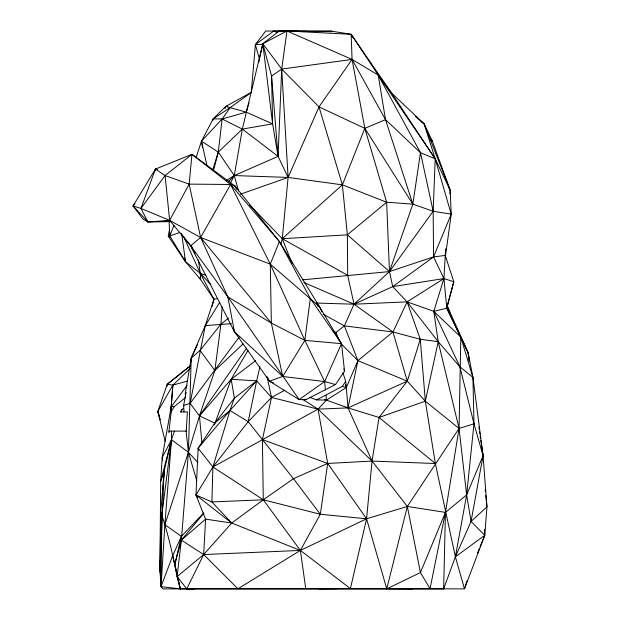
<?xml version="1.0" encoding="UTF-8"?>
<svg xmlns="http://www.w3.org/2000/svg" width="620" height="620" viewBox="0 0 620 620"><rect width="100%" height="100%" fill="white"/><g stroke="black" fill="none" stroke-linecap="round" stroke-linejoin="round"><path stroke-width="0.93" d="M191.2 361.91L191.224 358.089L205.29 325.578L213.954 299.305L213.296 297.53M174.476 431.101L171.5 439.735L164.06 471.611L160.797 512.197C167.958 533.061 172.918 554.9 177.095 576.608L186.767 588.861L443.657 588.861L455.382 556.822L471.053 521.443L466.635 494.907L459.064 428.459L460.815 337.117L446.803 308.21L443.92 278.558L445.664 248.767M183.977 411.943L183.629 405.449L186.054 392.437L185.295 393.491L185.698 396.606M443.657 588.861L445.447 512.384L459.064 428.459L438.2 341.697L433.799 311.333L443.92 278.558L433.558 256.897L433.171 211.288L435.209 158.798L424.096 123.822L391.569 93.039L378.223 75.082L351.16 34.294L331.824 31.201L279.047 31.132L262.81 43.702L242.35 129.084L234.259 175.561L230.338 183.295M248.062 350.161L231.175 379.293L234.391 398.156L229.95 410.463L212.9 466.969L211.893 501.944L231.717 523.055L300.375 550.428L350.424 588.566L366.575 518.8L372.054 461.063L379.029 417.454L407.286 381.184L420.267 339.279L407.1 301.863L392.724 286.626L389.461 271.576L386.647 202.221L364.831 128.332L352.067 59.411L351.16 34.294L286.959 31L262.81 43.702L258.687 62.566M445.307 257.339L451.213 214.14L450.213 190.239L435.209 158.798L378.223 75.082L352.067 59.411L286.959 31L281.705 69.076L278.078 156.38L288.106 177.429L282.263 238.708L280.899 244.311M259.904 366.707L256.68 380.851L234.391 398.156L214.737 423.104L198.144 448.198L195.974 494.993L205.592 519.126L203.662 554.551L186.767 588.861M160.851 576.158L159.937 570.695L160.658 481.353L164.06 471.611L159.937 570.695L161.03 586.652L162.998 588.907L194.525 588.861M167.121 386.159L167.222 384.276L189.751 366.226M160.913 525.125L160.464 532.766L160.89 535.548M162.657 495.504L162.766 493.59M163.052 488.808L164.06 471.611M186.248 431.101L187.403 411.943L180.397 411.943L181.9 409.541L183.582 408.317M222.138 306.939L220.929 324.167L214.838 370.543L199.454 415.888L188.41 452.282L164.881 524.737L161.03 586.652L180.296 588.861L464.473 588.861L484.762 535.285L486.956 506.842L483.065 455.7L472.928 377.417L468.077 352.602L447.229 305.939L453.801 281.744L445.23 255.432L433.558 256.897L389.461 271.576L302.521 279.845M170.756 412.579L172.848 385.129L190.263 368.396M170.981 409.944L172.848 385.129L187.418 381.083M251.232 92.783L255.386 44.578L265.693 31.016L307.171 31.31M321.834 311.837L319.486 306.699L270.281 264.143L200.609 237.483L169.655 220.387L147.932 221.976L140.918 208.436L165.067 175.537L191.96 154.326L234.965 185.961L279.38 241.552L319.486 306.699L341.512 343.658L344.526 371.117L335.466 384.555L305.854 399.706L299.135 399.575L227.842 296.872L200.609 237.483L189.147 184.117L191.96 154.326L155.45 169.074L133.044 205.917L142.964 219.131L147.932 221.976L170.492 221.627M449.849 193.975L450.213 190.239L432.373 141.244L424.096 123.822L415.385 116.451M316.626 303.056L354.028 304.203L407.1 301.863L433.799 311.333L460.815 337.117L472.928 377.417L473.982 423.793L466.635 494.907L455.382 556.822L464.473 588.861L466.914 580.956M187.085 385.423L171.182 406.821L171.228 411.564L168.842 432.38L169.438 431.101L186.736 431.101M160.913 528.922L160.464 532.766L160.797 512.197L159.937 570.695L160.727 569.013M177.475 576.089L180.296 588.861L177.095 576.608L181.366 540.144L188.41 452.282L191.224 358.089L197.602 344.333M212.087 306.582L213.954 299.305L200.562 279.519L185.481 261.694L169.787 235.918L170.136 233.104M155.202 170.918L155.45 169.074L157.341 169.446M191.96 154.326L230.601 184.481L279.38 241.552L310.326 298.406L304.839 340.349L282.697 376.464L269.483 381.192L234.422 331.692L190.666 245.807L181.048 233.709M203.81 513.151L181.366 540.144L203.662 554.551L237.925 588.775L300.375 550.428L320.323 514.259L327.709 463.458L318.021 409.138L302.932 399.528M303.947 282.511L354.028 304.203L392.724 286.626L433.558 256.897L451.213 214.14L433.171 211.288L412.835 204.135L385.508 119.644L378.223 75.082L420.476 152.691L412.835 204.135L389.461 271.576L354.028 304.203L344.379 325.88L335.901 332.475L333.173 331.127M185.295 393.491L191.224 358.089L200.066 350.409L220.929 324.167L228.524 318.169M480.105 546.701L484.762 535.285L471.053 521.443L483.065 455.7L480.841 440.425M219.806 302.204L205.29 325.578L190.139 403.387L199.454 415.888L214.737 423.104L229.95 410.463L256.68 380.851L271.498 397.443L318.021 409.138L348.014 407.89L379.029 417.454L435.341 463.535L455.382 556.822L484.762 535.285L484.553 529.511M210.893 284.673L200.299 273.389L185.481 261.694L168.252 236.104L169.508 229.478M197.424 497.387L195.974 494.993L212.9 466.969L248.186 421.678L256.68 380.851L231.175 379.293L199.454 415.888L201.856 442.634M482.073 450.174L483.065 455.7L466.635 494.907L445.447 512.384L430.048 588.644L420.438 572.554L407.332 506.447L372.054 461.063L348.014 407.89L357.895 360.608L344.379 325.88L323.307 314.247M305.769 588.861L300.375 550.428L263.283 499.782L262.407 439.603L271.498 397.443L267.096 376.89M214.311 424.995L231.175 379.293L255.618 360.646M212.761 120.66L213.187 118.839L225.75 106.423L251.464 92.248M177.072 574.26L174.848 564.223L181.366 536.362L203.662 513.019M177.095 576.608L203.662 554.551L300.375 550.428L366.575 518.8L407.332 506.447L445.447 512.384L420.438 572.554L386.764 588.861L407.332 506.447L459.064 428.459L473.982 423.793L459.9 366.815L433.799 311.333L446.803 308.21L453.801 281.744L443.92 278.558L392.724 286.626M213.443 170.733L218.294 152.071L222.115 118.978L230.16 107.624L251.534 92.341M174.848 564.223L181.366 540.144L205.592 519.126L231.717 523.055L263.283 499.782L293.462 478.702L327.709 463.458L372.054 461.063L435.341 463.535L425.343 401.202L420.267 339.279L392.979 331.979L344.379 325.88M248.976 102.897L246.21 112.15L222.115 118.978L213.187 118.839L201.438 141.213L196.044 157.736M212.567 170.523L218.294 152.071L242.35 129.084L272.622 123.868L271.576 76.105L262.81 43.702L281.705 69.076L319.006 106.888L364.831 128.332L412.835 204.135L386.647 202.221L342.372 184.845L288.106 177.429L234.259 175.561L226.261 180.606M225.13 108.252L225.75 106.423L227.625 106.415M165.261 441.587L157.805 411.502L167.222 384.276L190.177 366.071M181.079 411.943L181.9 409.541M134.974 203.763L133.044 205.917L140.918 208.436L155.45 169.074L165.067 175.537L189.147 184.117L230.601 184.481L234.965 185.961L236.685 189.402M197.912 462.543L188.41 452.282L171.5 439.735L164.881 524.737L181.366 536.362L172.685 555.714L161.03 586.652L161.905 514.344L171.5 439.735L171.415 431.101M179.676 232.516L169.787 235.918L173.98 225.354M279.38 241.552L270.281 264.143L271.358 323.067L282.697 376.464L324.624 381.587L335.466 384.555M477.594 552.846L479.392 548.46M240.459 194.184L288.106 177.429L319.006 106.888L352.067 59.411L385.508 119.644L420.476 152.691L435.209 158.798L451.213 214.14M310.326 298.406L341.512 343.658L324.624 381.587L325.454 389.996M443.92 278.558L407.1 301.863L392.979 331.979L357.895 360.608L346.332 387.523L348.014 407.89L407.286 381.184L425.343 401.202L459.064 428.459M224.928 108.151L225.75 106.423L246.21 112.15L272.622 123.868L278.078 156.38L234.259 175.561L228.323 181.9M189.147 184.117L169.655 220.387L190.666 245.807L227.842 296.872L271.358 323.067L304.839 340.349L341.512 343.658M194.959 253.301L190.666 245.807L200.609 237.483L230.601 184.481L270.281 264.143L304.839 340.349L324.624 381.587L299.135 399.575L269.483 381.192L267.236 377.014M160.324 419.841L157.805 411.502L172.848 385.129L167.222 384.276M171.228 411.564L174.422 406.48L185.675 397.366M309.822 397.343L316.595 399.908L342.256 386.407L345.658 381.37L342.969 372.814M199.454 415.888L246.675 348.099M239.289 336.9L190.139 403.387L183.629 405.449M198.679 450.043L198.144 448.198L229.95 410.463L248.186 421.678L293.462 478.702L320.323 514.259L366.575 518.8L386.764 588.861M203.662 554.551L231.717 523.055L195.974 494.993L211.893 501.944L263.283 499.782L320.323 514.259M198.144 448.198L212.9 466.969L318.021 409.138L326.461 400.094L346.332 387.523L345.658 381.37M248.186 421.678L271.498 397.443L284.867 390.181M243.024 343.968L214.838 370.543L200.066 350.409M471.053 521.443L486.956 506.842L485.762 495.419M292.043 263.446L282.263 238.708L342.372 184.845L364.831 128.332L385.508 119.644M249.565 204.856L282.263 238.708L347.355 234.833L386.647 202.221M259.532 59.458L255.386 44.578L273.73 31.078L297.732 31.302M352.067 59.411L281.705 69.076L271.576 76.105L278.078 156.38L242.35 129.084L222.115 118.978L201.438 141.213L202.593 147.746M213.187 118.839L230.16 107.624M330.049 31.884L331.824 31.201L279.047 31.132M379.029 417.454L425.343 401.202L438.2 341.697L407.1 301.863M217.496 298.53L213.954 299.305L200.299 273.389L183.435 236.22M174.422 406.48L171.182 406.821L162.208 457.382L160.658 481.353L171.5 439.735L162.208 457.382L162.556 460.211M205.29 325.578L231.415 323.679M255.386 44.578L263.089 44.229M318.843 588.861L336.885 588.69M388.538 588.69L412.587 588.861M316.595 399.908L326.461 400.094L348.014 407.89M164.788 221.038L170.484 221.534M420.267 339.279L438.2 341.697L459.9 366.815L472.928 377.417M233.174 185.481L234.965 185.961M342.256 386.407L346.332 387.523L345.596 384.741M324.624 399.59L326.461 400.094L325.981 395.258M198.346 259.989L200.299 273.389L205.739 275.303M262.407 439.603L327.709 463.458L366.575 518.8M304.73 399.28L305.854 399.706M273.73 31.078L277.225 32.457M317.711 305.978L319.486 306.699L316.293 303.072M140.918 208.436L169.655 220.387L165.067 175.537M269.483 381.192L273.738 383.168M282.263 238.708L347.673 275.311L354.028 304.203L392.979 331.979L407.286 381.184L357.895 360.608L340.644 343.302M168.252 236.104L169.857 237.103M212.9 466.969L263.283 499.782M421.034 121.512L424.096 123.822L450.213 190.239L449.175 188.658M190.666 245.807L192.138 246.985M297.809 398.466L299.135 399.575M319.006 106.888L342.372 184.845L347.355 234.833L389.461 271.576L433.171 211.288L420.476 152.691M282.697 376.464L234.422 331.692L233.143 328.096M318.021 409.138L372.054 461.063M236.422 333.785L234.422 331.692L227.842 296.872M133.044 205.917L147.932 221.976M200.609 237.483L271.358 323.067M435.209 158.798L391.569 93.039L351.16 34.294L352.873 37.704M460.815 337.117L468.077 352.602L469.325 361.197M335.901 332.475L339.217 340.729M450.035 314.1L447.229 305.939L446.803 308.21L468.077 352.602L469.255 361.173M157.805 411.502L159.658 417.012M199.95 277.683L200.562 279.519L200.299 273.389M343.844 368.931L344.526 371.117M196.749 480.702L188.41 452.282L186.085 431.101M473.982 423.793L483.065 455.7M238.553 190.89L234.259 175.561L218.294 152.071L201.438 141.213L206.995 165.656M184.489 257.982L185.481 261.694L181.722 233.763M172.685 555.714L176.917 574.128M177.335 575.972L180.296 588.861M481.414 446.501L481.748 448.338M478.896 427.064L479.175 428.97M479.593 431.838L479.872 433.744M480.143 435.651L480.562 438.518M262.81 43.702L272.622 123.868M485.166 489.699L485.367 491.606M281.705 69.076L288.106 177.429M169.051 220.704L169.787 235.918M347.355 234.833L347.673 275.311M432.373 141.244L430.435 139.151L432.373 141.244"/></g></svg>
